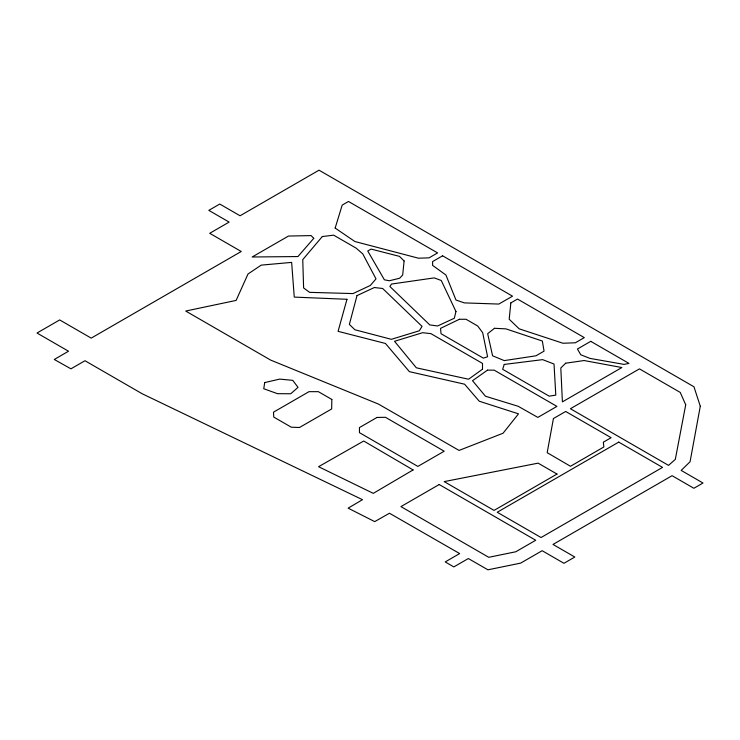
<?xml version="1.0" encoding="UTF-8"?>
<svg xmlns="http://www.w3.org/2000/svg" width="740" height="740" viewBox="0 0 740 740"><rect width="100%" height="100%" fill="white"/><g stroke="black" fill="none" stroke-linecap="round" stroke-linejoin="round"><path stroke-width="1.11" d="M335.155 228.068L342.195 205.1L348.485 201.474L437.599 252.923L429.071 257.844L418.479 258.204L354.895 241.527L335.155 228.068M331.844 399.452L331.668 408.961L299.496 427.498L291.301 427.202L273.754 417.073L273.486 412.18L309.024 391.664L318.357 391.664L331.844 399.452M404.105 260.961L402.68 275.002L399.674 278.221L389.37 280.765L384.384 279.803L367.752 250.999L371.082 249.084L399.48 256.364L404.105 260.961M510.85 302.891L509.185 319.218L519.166 328.819L562.955 343.249L575.369 342.777L584.304 337.616L517.501 299.053L510.85 302.891M264.707 382.589L263.755 388.74L277.482 393.689L290.728 393.754L298.035 387.371L292.753 380.36L279.692 379.093L264.707 382.589M553.428 418.535L547.174 452.677L570.485 466.274L603.849 446.969L603.341 442.178L611.111 437.701L565.674 411.468L553.428 418.535M700.29 406.223L690.068 461.76L681.161 470.409L703 483.016L693.88 488.28L672.077 475.691L553.002 544.446L574.804 557.026L563.954 563.297L542.152 550.708L520.664 563.112L487.928 569.818L468.346 558.534L453.833 566.914L445.212 561.919L459.66 553.576L389.471 513.236L374.718 521.626L348.124 508.158L362.498 499.694L142.21 393.773L84.98 360.732L70.938 368.835L54.288 359.474L68.515 351.223L37 333.028L59.681 319.93L91.205 338.125L241.24 251.498L209.725 233.294L229.132 222.093L208.819 210.363L219.762 204.046L240.075 215.775L319.032 170.181L693.954 386.779L700.29 406.223M685.712 404.808L675.315 459.392L668.535 465.377L570.41 408.73L639.452 368.871L680.254 392.431L685.712 404.808M455.97 311.531L454.305 318.256L437.599 325.979L429.774 324.916L389.878 286.482L391.506 284.049L434.278 277.889L441.253 280.497L455.97 311.531M356.995 295.621L349.363 324.407L354.904 329.762L391.358 339.318L419.312 330.78L422.05 326.377L382.654 288.489L374.338 287.527L356.995 295.621M346.977 299.284L338.078 331.335L385.438 343.462L409.405 371.665L464.591 384.199L479.243 401.219L518.5 413.836L503.034 433.242L459.068 450.429L378.381 404.049L270.637 360.084L185.694 311.041L236.106 300.421L248.03 273.976L261.229 265.124L291.643 262.395L294.27 297.101L346.977 299.284M504.236 364.441L502.645 369.288L549.21 396.168L555.796 395.105L554.02 364.034L542.624 359.64L504.236 364.441M322.307 236.56L302.752 259.638L303.613 287.953L309.616 292.346L353.008 293.586L370.333 285.455L376.003 278.887L362.767 253.885L356.116 248.122L333.647 235.154L322.307 236.56M313.769 238.317L297.952 256.549L252.146 256.993L288.489 236.051L311.142 235.597L313.769 238.317M565.674 363.201L560.809 367.983L562.4 401.866L621.868 367.539L584.091 360.537L565.674 363.201M494.468 328.292L487.669 333.675L492.59 355.801L504.236 360.602L535.973 355.801L544.067 351.13L542.337 341.038L505.966 328.875L494.468 328.292M482.508 369.186L468.587 379.232L416.352 367.808L394.513 341.288L422.632 332.695L430.948 333.657L482.508 363.423L482.508 369.186M487.493 370.139L472.527 380.702L485.44 396.224L518.157 406.279L537.851 417.406L556.924 406.389L494.144 370.139L487.493 370.139M413.087 469.928L373.284 493.358L318.57 466.7L363.719 441.012L413.087 469.928M442.594 255.8L432.613 261.562L432.613 265.401L445.915 275.002L455.97 300.014L464.285 302.891L498.834 304.066L512.515 296.167L442.594 255.8M376.984 417.453L359.446 427.581L359.446 432.65L417.85 466.422L444.194 451.215L385.457 417.305L376.984 417.453M590.742 341.334L577.441 349.021L580.771 354.784L589.993 358.401L624.005 364.385L629 363.423L590.742 341.334M439.199 484.524L400.941 506.604L488.752 557.303L515.771 551.772L535.723 540.255L439.199 484.524M557.007 474.053L494.043 510.406L444.176 481.611L538.128 463.148L557.007 474.053M618.742 442.104L497.234 512.246L541.042 537.536L662.541 467.393L618.742 442.104M459.401 319.273L440.541 328.357L441.04 333.721L483.349 358.142L487.605 356.763L482.684 332.723L477.698 325.998L466.052 319.273L459.401 319.273"/></g></svg>
